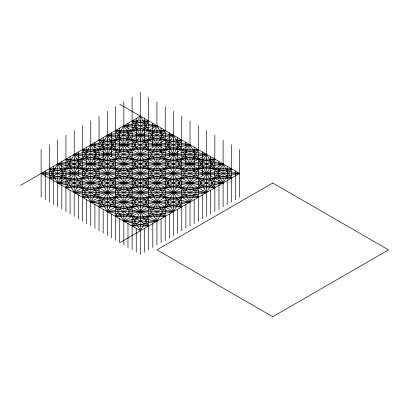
<?xml version="1.0" encoding="UTF-8"?>
<svg xmlns="http://www.w3.org/2000/svg" width="409" height="409" viewBox="0 0 409 409"><rect width="100%" height="100%" fill="white"/><g stroke="black" fill="none" stroke-linecap="round" stroke-linejoin="round"><path stroke-width="0.61" d="M140.394 116.151L90.762 202.112L165.21 216.438L115.578 130.476L165.21 130.476L115.578 216.438L165.21 216.438L65.946 159.132L90.762 202.112L190.027 202.112L214.837 159.132L65.946 159.132L214.837 187.787L190.027 144.801L115.578 130.476L214.837 187.787L65.946 187.787L90.762 144.801L165.21 130.476L65.946 187.787L214.837 159.132L115.578 216.438L190.027 202.112L140.394 116.151L20.45 185.4M140.394 230.768L190.027 144.801L90.762 144.801L140.394 230.768L41.13 173.457L190.027 144.801L90.762 202.112L239.654 173.457L119.714 104.208M239.654 173.457L41.13 173.457L190.027 202.112L90.762 144.801L239.654 173.457L119.714 242.706L119.714 218.825M239.654 149.576L239.654 197.337M235.518 171.069L235.518 199.725M231.382 144.801L231.382 202.112M227.246 166.294L227.246 204.5M223.109 140.026L223.109 206.888M218.973 161.519L218.973 209.275M214.837 135.251L214.837 211.663M210.701 156.744L210.701 180.62M210.701 190.175L210.701 214.05M206.565 130.476L206.565 216.438M202.435 151.969L202.435 175.844M202.435 194.95L202.435 218.825M198.299 125.701L198.299 221.218M194.163 147.189L194.163 171.069M194.163 199.725L194.163 223.605M190.027 120.926L190.027 225.993M185.891 142.414L185.891 166.294M185.891 204.5L185.891 228.38M181.754 116.151L181.754 230.768M177.618 137.639L177.618 161.519M177.618 209.275L177.618 233.156M173.482 111.371L173.482 235.543M169.346 132.864L169.346 156.744M169.346 214.05L169.346 237.931M165.21 106.596L165.21 240.318M161.074 128.089L161.074 151.969M161.074 218.825L161.074 242.706M156.938 101.821L156.938 245.093M152.802 123.313L152.802 147.194M152.802 223.605L152.802 247.481M148.666 97.045L148.666 249.868M144.53 118.538L144.53 142.414M144.53 228.38L144.53 252.256M140.394 92.27L140.394 254.643M136.258 118.538L136.258 142.414M136.258 228.38L136.258 252.256M132.122 97.045L132.122 249.868M127.986 123.313L127.986 147.194M127.986 223.605L127.986 247.481M123.85 101.821L123.85 245.093M119.714 128.089L119.714 151.969M115.578 106.596L115.578 240.318M111.442 132.864L111.442 156.744M111.442 214.05L111.442 237.931M107.306 111.371L107.306 235.543M103.17 137.639L103.17 161.519M103.17 209.275L103.17 233.156M99.034 116.151L99.034 230.768M94.898 142.414L94.898 166.294M94.898 204.5L94.898 228.38M90.762 120.926L90.762 225.993M86.626 147.189L86.626 171.069M86.626 199.725L86.626 223.605M82.49 125.701L82.49 221.218M78.354 151.969L78.354 175.844M78.354 194.95L78.354 218.825M74.218 130.476L74.218 216.438M70.082 156.744L70.082 180.62M70.082 190.175L70.082 214.05M65.946 135.251L65.946 211.663M61.81 161.519L61.81 209.275M57.674 140.026L57.674 206.888M53.538 166.294L53.538 204.5M49.402 144.801L49.402 202.112M45.266 171.069L45.266 199.725M41.13 149.576L41.13 197.337M57.674 163.907L49.402 178.232L231.382 178.232L223.109 163.907L99.034 140.026L148.666 225.993L132.122 225.993L181.754 140.026L99.034 140.026L198.299 197.337L156.938 125.701L132.122 120.926L181.754 206.888L99.034 206.888L148.666 120.926L132.122 120.926L231.382 178.232L82.49 149.582L123.85 221.213L148.666 225.993L49.402 168.682L57.674 183.007L181.754 206.888L82.49 149.582L198.299 149.582L156.938 221.213L132.122 225.993L231.382 168.682L223.109 183.007L99.034 206.888L198.299 149.582L49.402 178.232L148.666 120.926L123.85 125.701L82.49 197.337L198.299 197.337L49.402 168.682L231.382 168.682L82.49 197.337L181.754 140.026L57.674 163.907L74.218 192.562L173.482 211.663L206.565 154.357L107.306 135.251L74.218 192.562L206.565 192.562L223.109 163.907L57.674 163.907L156.938 221.213L107.306 135.251L156.938 125.701L107.306 211.663L156.938 221.213L123.85 221.213L173.482 135.251L123.85 125.701L173.482 211.663L123.85 221.213L223.109 163.907L74.218 192.562L173.482 135.251L206.565 192.562L107.306 211.663L74.218 154.357L173.482 135.251L107.306 135.251L206.565 192.562L57.674 163.907M74.218 154.357L57.674 183.007L223.109 183.007L206.565 154.357L74.218 154.357L173.482 211.663L107.306 211.663L206.565 154.357L57.674 183.007L156.938 125.701L123.85 125.701L223.109 183.007L74.218 154.357M272.742 183.007L156.938 249.868L272.742 316.73L388.55 249.868L272.742 183.007"/></g></svg>
